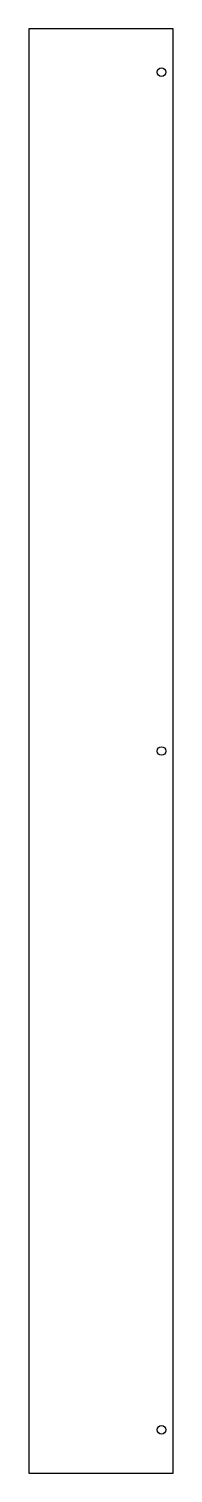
# Model space of a CAD drawing. Header units: millimetres. Extents: x -100 to 0, y -1010 to -10.
import ezdxf

# ---------------------------------------------------------------- set-up
doc = ezdxf.new("R2010")
doc.units = ezdxf.units.MM
doc.layers.get('0').update_dxf_attribs({"linetype": 'CONTINUOUS'})

msp = doc.modelspace()

# ---------------------------------------------------------------- linework, layer by layer
msp.add_lwpolyline([(-100, -1010), (0, -1010), (0, -10), (-100, -10)], close=True)
for centre in [(-8, -40), (-8, -510), (-8, -980)]:
    msp.add_circle(centre, 3)

doc.saveas('drawing.dxf')
